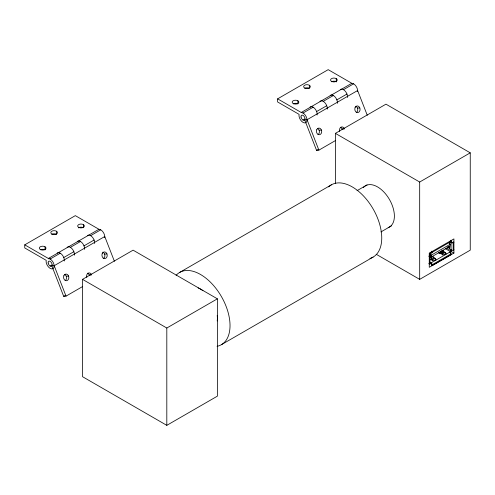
<?xml version="1.0" encoding="UTF-8"?>
<svg xmlns="http://www.w3.org/2000/svg" width="495" height="495" viewBox="0 0 495 495"><rect width="100%" height="100%" fill="white"/><g stroke="black" fill="none" stroke-linecap="round" stroke-linejoin="round"><path stroke-width="0.74" d="M449.93 242.191L449.392 242.501L449.392 243.478L449.813 243.119M449.813 246.986L449.336 247.327L448.062 246.603M24.75 244.839L48.349 258.464A5.723 3.304 60 0 1 54.085 264.924A5.723 3.304 60 0 1 50.125 268.364A5.723 3.304 60 0 1 46.208 260.339L24.75 247.952L24.75 244.839L75.32 215.641L98.926 229.265A5.723 3.304 60 0 1 103.158 232.186A5.723 3.304 60 0 1 104.692 237.649M277.615 98.852L301.22 112.476A5.723 3.304 60 0 1 306.95 118.936A5.723 3.304 60 0 1 302.99 122.37A5.723 3.304 60 0 1 299.073 114.351L277.615 101.964L277.615 98.852L328.191 69.653L351.79 83.278A5.723 3.304 60 0 1 356.023 86.198A5.723 3.304 60 0 1 357.557 91.655M48.349 258.477L98.926 229.278M301.22 112.489L351.79 83.29M48.733 258.885L50.001 258.155M50.144 259.027L60.254 253.192M70.37 247.352L80.487 241.511M90.597 235.669L100.714 229.835M303.008 113.039L313.125 107.198M323.235 101.357L333.352 95.523M343.468 89.682L353.579 83.841M63.756 257.542L73.873 251.701M83.983 245.86L94.1 240.019M316.621 111.548L326.737 105.707M336.854 99.866L346.964 94.031M50.144 266.038L52.037 264.943M303.008 120.044L304.901 118.949M82.659 286.525L66.027 296.128L63.694 296.344L51.851 265.933L54.19 265.716L104.761 236.517L114.395 261.273M335.53 140.531L318.891 150.14L316.559 150.35L304.722 119.945L307.055 119.728L357.625 90.529L367.265 115.279M82.523 279.359L133.093 250.161L217.385 298.825L217.385 396.149L166.809 425.347L82.523 376.689L82.523 279.359L166.809 328.018L217.385 298.825M335.387 183.577L335.387 133.365L385.964 104.167L470.25 152.831L470.25 250.161L419.68 279.359L376.194 254.257M63.694 296.344L65.024 295.577M316.559 150.35L317.889 149.583M179.666 272.423L331.384 184.827M357.05 190.662L367.086 184.864M335.387 133.365L419.68 182.03L470.25 152.831M380.89 231.951L391.595 225.776M221.389 344.687L373.106 257.091M431.096 252.332L431.096 252.951A1.479 0.854 60 0 0 432.141 252.345L432.141 251.479L431.603 251.169L431.603 252.035A0.718 0.415 60 0 1 431.096 252.332L430.557 252.642A1.522 0.879 -60 0 0 429.481 254.504L429.481 255.129A0.718 0.415 0 0 1 429.481 255.717M450.506 240.254L451.044 240.564L451.044 241.43L430.557 253.261A0.761 0.439 -60 0 0 430.013 254.195L430.013 263.501L429.264 263.934L428.732 263.625M449.392 243.478L449.93 243.169M429.481 255.129L430.013 254.82A1.479 0.854 0 0 1 430.013 256.026L429.264 256.46L428.732 256.15M451.613 242.352L451.075 242.661A1.479 0.854 0 0 0 453.166 242.661L453.921 242.228L453.383 241.919L452.634 242.352A0.718 0.415 0 0 1 451.613 242.352L451.613 241.727A1.522 0.879 -60 0 0 450.735 241.016M430.285 257.084L431.393 256.985L431.393 255.117L450.104 244.313L449.008 242.946M430.353 257.579L450.104 246.182L450.104 244.313M430.557 257.654L431.813 256.93M440.544 252.685L440.043 252.178L441.924 251.089M440.457 252.357L439.343 252.995L438.322 252.518M449.93 247.061L449.392 247.37L449.336 246.04M431.43 258.73L433.422 257.579L434.028 258.935L432.302 259.931L431.43 258.73A0.755 0.507 64 0 0 431.133 258.39M441.546 252.889L443.539 251.738L444.145 253.094L442.412 254.09L441.546 252.889A0.755 0.507 64 0 0 441.243 252.549M447.511 247.054L449.392 248.348L449.93 248.038L448.049 246.739M432.141 265.592L432.141 264.726A1.479 0.854 60 0 0 431.096 262.919L431.096 263.538A0.718 0.415 60 0 1 431.603 264.417L431.603 265.283L432.141 265.592L451.044 254.678L451.044 253.811A1.479 0.854 60 0 0 449.998 252.004L449.998 252.623L450.537 252.308A1.522 0.879 -60 0 0 451.613 250.445L451.613 249.827L451.075 250.136A1.479 0.854 0 0 0 453.166 250.136L453.921 249.703L453.383 249.393M450.685 241.665A0.761 0.439 -60 0 1 451.075 242.036L451.075 250.755A0.761 0.439 -60 0 1 450.537 251.689L430.557 263.229A0.761 0.439 -60 0 1 430.013 262.919M431.096 263.538L430.557 263.847A1.522 0.879 -60 0 1 429.481 263.229A0.718 0.415 0 0 0 429.598 263.099M432.141 264.726L451.044 253.811M453.921 253.069L429.264 267.3L429.264 253.143L453.921 238.906L453.921 253.069L450.642 251.175M357.47 108.108L359.803 107.898M319.102 130.259L321.434 130.049M342.15 129.115L344.483 128.904M104.6 254.102L106.939 253.886M66.237 276.253L68.57 276.037M89.286 275.109L91.618 274.892M438.415 252.691L442.505 254.492A2.153 1.244 0 0 0 445.333 254.387A2.153 1.244 0 0 0 445.525 252.747L442.01 250.093M430.347 259.43L432.389 260.333A2.153 1.244 0 0 0 435.223 260.221A2.153 1.244 0 0 0 435.408 258.588L432.482 256.379M439.368 253.007L439.356 252.382L438.842 252.141M450.289 249.684L451.613 250.445M446.434 248.075L451.075 250.755M445.234 248.626L450.537 251.689M450.506 254.368L451.044 254.678M442.01 250.711L445.525 253.366A2.153 1.244 0 0 1 445.958 254.207M433.651 257.883L435.408 259.207A2.153 1.244 0 0 1 435.557 260.593M431.071 256.633L431.467 256.942M429.932 253.298L431.393 255.117M441.924 252.673L442.796 253.873M431.807 258.508L432.68 259.708M307.055 119.728L318.891 150.14M54.19 265.716L66.027 296.128M453.166 242.661L453.166 250.136M449.392 246.071L449.392 248.348M445.525 252.747L445.525 253.366M442.505 254.492L442.505 255.111M435.408 258.588L435.408 259.207M432.389 260.333L432.389 260.952M419.68 182.03L419.68 279.359M336.247 78.625L336.247 81.737M309.356 85.251L309.356 88.364A3.335 1.924 0 0 0 304.722 88.314M297.879 100.776L297.879 103.888M166.809 328.018L166.809 425.347M83.383 224.619L83.383 227.731A3.335 1.924 0 0 0 78.414 227.886M56.492 231.239L56.492 234.358A3.335 1.924 0 0 0 51.684 234.407M45.014 246.764L45.014 249.882M176.096 275.356A41.722 24.088 60 0 1 221.389 296.511A41.722 24.088 60 0 1 217.064 346.314M198.124 287.904A23.84 13.767 60 0 1 202.925 290.676M217.212 315.42A23.84 13.767 60 0 1 217.212 320.958M328.631 186.912A41.722 24.088 60 0 1 373.106 208.915A41.722 24.088 60 0 1 369.926 258.44M451.044 241.43A1.479 0.854 60 0 1 449.998 242.036M431.182 258.013A1.497 0.606 52.2 0 1 431.696 258.569M430.409 257.666A1.504 0.829 54.9 0 1 431.17 257.969M433.515 257.524A1.497 1.077 70.3 0 0 432.933 256.8A1.504 0.897 65.3 0 0 432.141 256.596M430.013 262.294A1.479 0.854 0 0 1 430.013 263.501M450.184 252.772A0.718 0.415 60 0 1 450.45 253.199M440.006 252.141A1.497 0.934 64.8 0 1 440.346 251.844M439.777 252.394A0.773 0.662 -89.4 0 1 439.356 252.487M440.507 252.648A1.547 1.033 63.9 0 1 439.368 253.05M441.299 252.172A1.497 0.606 52.2 0 1 441.812 252.735M440.5 251.825A1.504 0.829 54.9 0 1 441.286 252.134M443.044 250.959A1.497 1.077 70.3 0 1 443.631 251.689M442.258 250.755A1.504 0.897 65.3 0 1 443.037 250.934M363.423 187.562A23.84 13.767 60 0 1 388.822 198.427A23.84 13.767 60 0 1 388.16 227.607M331.44 81.786A3.335 1.924 0 0 1 336.414 81.842M293.25 103.839A3.335 1.924 0 0 1 297.705 103.795M340.232 89.682A5.723 3.304 60 0 1 345.089 91.012A5.723 3.304 60 0 1 347.447 97.496M330.115 95.516A5.723 3.304 60 0 1 334.979 96.853A5.723 3.304 60 0 1 337.33 103.337M319.999 101.357A5.723 3.304 60 0 1 324.862 102.688A5.723 3.304 60 0 1 327.214 109.178M310.074 107.044A5.723 3.304 60 0 1 314.882 108.677A5.723 3.304 60 0 1 317.103 115.013M317.53 128.49A3.335 2.636 84.7 0 1 319.368 131.435A3.335 2.636 84.7 0 1 318.013 134.615M340.393 127.271A3.335 2.636 84.7 0 1 342.299 129.572M355.707 106.264A3.335 2.636 84.7 0 1 357.736 109.284A3.335 2.636 84.7 0 1 356.208 112.563M339.688 131.404A3.335 2.636 84.7 0 1 340.857 127.277A3.335 2.636 84.7 0 1 344.291 128.471M40.565 249.74A3.335 1.924 0 0 1 44.835 249.783M87.361 235.669A5.723 3.304 60 0 1 92.225 237A5.723 3.304 60 0 1 94.576 243.49M77.251 241.511A5.723 3.304 60 0 1 82.108 242.841A5.723 3.304 60 0 1 84.466 249.325M67.134 247.352A5.723 3.304 60 0 1 71.992 248.682A5.723 3.304 60 0 1 74.349 255.166M57.203 253.032A5.723 3.304 60 0 1 62.011 254.671A5.723 3.304 60 0 1 64.232 261.007M64.659 274.478A3.335 2.636 84.7 0 1 66.503 277.429A3.335 2.636 84.7 0 1 65.142 280.603M87.337 273.203A3.335 2.636 84.7 0 1 89.434 275.567M102.651 252.196A3.335 2.636 84.7 0 1 104.872 255.278A3.335 2.636 84.7 0 1 103.158 258.637M86.817 277.392A3.335 2.636 84.7 0 1 87.986 273.265A3.335 2.636 84.7 0 1 91.42 274.465M332.164 81.638A3.335 1.924 0 0 0 337.225 80.023A3.335 1.924 0 0 0 332.269 78.303A3.335 1.924 0 0 0 332.164 81.638M305.273 88.265A3.335 1.924 0 0 0 310.334 86.65A3.335 1.924 0 0 0 305.378 84.923A3.335 1.924 0 0 0 305.273 88.265M293.801 103.789A3.335 1.924 0 0 0 298.856 102.174A3.335 1.924 0 0 0 293.906 100.454A3.335 1.924 0 0 0 293.801 103.789M301.028 117.049A2.859 1.652 60 0 0 304.357 120.229A2.859 1.652 60 0 0 303.639 115.855A2.859 1.652 60 0 0 301.028 117.049M316.713 129.801A3.335 2.636 84.7 0 0 319.244 134.739A3.335 2.636 84.7 0 0 321.274 129.684A3.335 2.636 84.7 0 0 316.713 129.801M355.076 107.65A3.335 2.636 84.7 0 0 357.607 112.588A3.335 2.636 84.7 0 0 359.642 107.539A3.335 2.636 84.7 0 0 355.076 107.65M79.299 227.632A3.335 1.924 0 0 0 84.36 226.011A3.335 1.924 0 0 0 79.404 224.291A3.335 1.924 0 0 0 79.299 227.632M52.408 234.253A3.335 1.924 0 0 0 57.469 232.638A3.335 1.924 0 0 0 52.513 230.917A3.335 1.924 0 0 0 52.408 234.253M40.93 249.777A3.335 1.924 0 0 0 45.992 248.162A3.335 1.924 0 0 0 41.035 246.442A3.335 1.924 0 0 0 40.93 249.777M48.164 263.037A2.859 1.652 60 0 0 51.492 266.223A2.859 1.652 60 0 0 50.768 261.843A2.859 1.652 60 0 0 48.164 263.037M63.843 275.789A3.335 2.636 84.7 0 0 66.373 280.733A3.335 2.636 84.7 0 0 68.409 275.678A3.335 2.636 84.7 0 0 63.843 275.789M102.211 253.638A3.335 2.636 84.7 0 0 104.742 258.582A3.335 2.636 84.7 0 0 106.778 253.527A3.335 2.636 84.7 0 0 102.211 253.638"/></g></svg>
